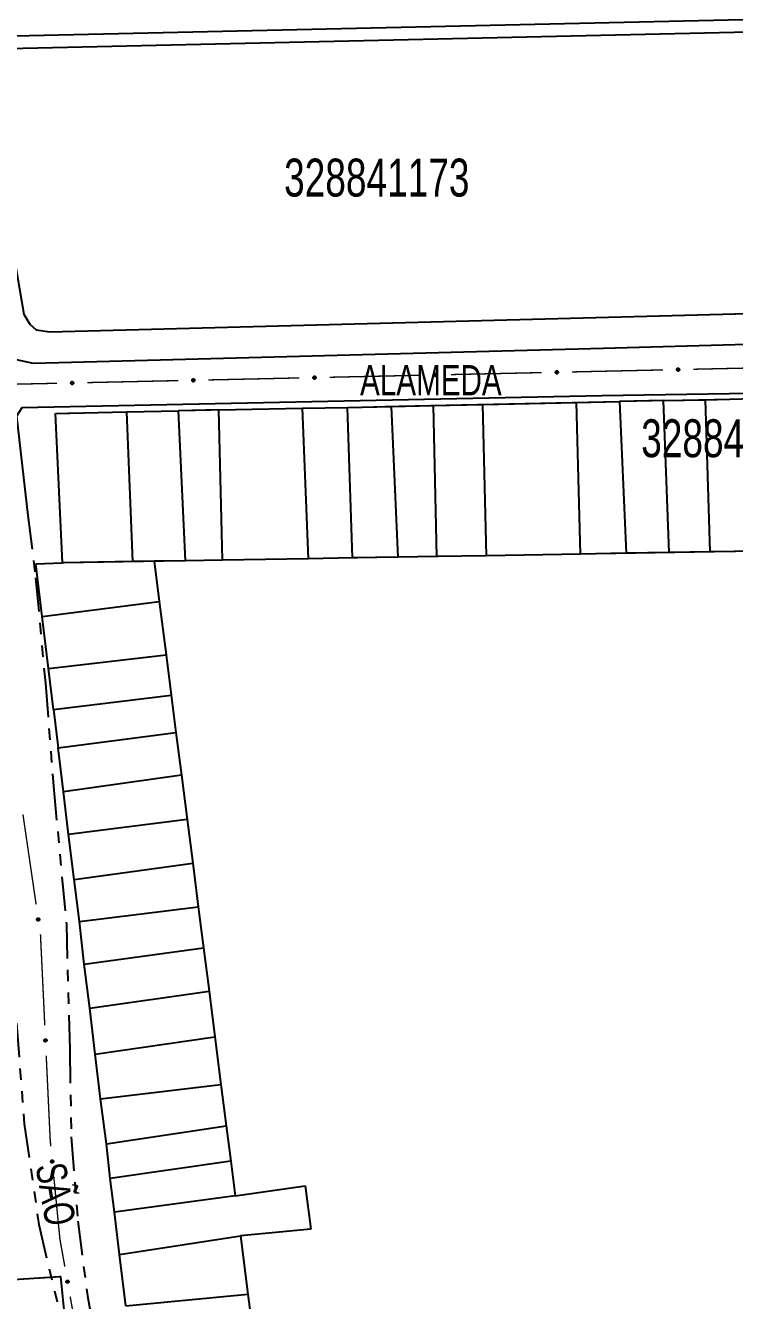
# Model space of a CAD drawing. Extents: x 203604 to 204690, y 4848469 to 4850418.
# Drawn here: x 203882 to 203975.6, y 4849737 to 4849905.2 of the extents above; entities that cross this region are included whole.
import ezdxf

# ---------------------------------------------------------------- set-up
doc = ezdxf.new("R2010")
doc.units = 0
doc.header["$LTSCALE"] = 1.5
doc.header["$MEASUREMENT"] = 0
doc.linetypes.add('TRACO_25', pattern=[8, 3, -1, 1, -1, 1, -1])
for name, color, linetype in [('CD_MALHA_LOTES', 7, 'CONTINUOUS'), ('CD_TXT_QUADRA', 2, 'CONTINUOUS'), ('RU-QUADRA', 210, 'CONTINUOUS'), ('SV-EIXO-RUA-N-PAV', 6, 'CONTINUOUS'), ('SV-EIXO-RUA-PAV', 20, 'CONTINUOUS'), ('SV-RUA-NAO-PAV', 7, 'CONTINUOUS'), ('SV-RUA-PAVIM', 7, 'CONTINUOUS'), ('SV-TXT-RUA-PAV', 7, 'CONTINUOUS'), ('SV-TXT-VIA-ATUAL', 250, 'CONTINUOUS')]:
    doc.layers.add(name, color=color, linetype=linetype)
doc.styles.add('ARIAL', font='ARIAL.SHX')

msp = doc.modelspace()

# ---------------------------------------------------------------- linework, layer by layer
at = {"layer": 'CD_MALHA_LOTES', "linetype": 'Continuous', "flags": 128}
msp.add_lwpolyline([(203993.18913, 4849904.70186), (203875.796044, 4849902.053513), (203881.500177, 4849868.949172), (203881.805755, 4849867.115701), (203882.620631, 4849865.791527), (203883.435507, 4849865.07851), (203885.268979, 4849864.772932), (203989.165679, 4849867.523139), (203992.323324, 4849867.624998), (203994.054936, 4849867.828717), (203994.767952, 4849868.643593), (203994.971671, 4849869.865907), (203994.971671, 4849873.227271), (203993.1382, 4849903.785124)], close=True, dxfattribs=at)
for points in [[(203966.245046, 4849855.720662), (203960.44357, 4849855.598009)], [(203966.245046, 4849855.720662), (203971.786198, 4849855.837811)], [(203967.009893, 4849835.66384), (203966.245046, 4849855.720662)], [(203971.786198, 4849855.837811), (203978.226231, 4849855.973964)], [(203972.424749, 4849835.755423), (203971.786198, 4849855.837811)], [(203886.025789, 4849854.024695), (203895.433683, 4849854.223593)], [(203895.433683, 4849854.223593), (203902.262842, 4849854.367973)], [(203896.202936, 4849834.466259), (203895.433683, 4849854.223593)], [(203907.546392, 4849854.479676), (203902.262842, 4849854.367973)], [(203903.161469, 4849834.583951), (203902.262842, 4849854.367973)], [(203907.546392, 4849854.479676), (203918.625972, 4849854.713916)], [(203908.061039, 4849834.666819), (203907.546392, 4849854.479676)], [(203918.625972, 4849854.713916), (203924.5544, 4849854.797844)], [(203919.3995, 4849834.85859), (203918.625972, 4849854.713916)], [(203924.5544, 4849854.797844), (203930.357724, 4849854.961945)], [(203925.200819, 4849834.956709), (203924.5544, 4849854.797844)], [(203930.357724, 4849854.961945), (203935.901598, 4849855.079152)], [(203931.255325, 4849835.064968), (203930.357724, 4849854.961945)], [(203935.901598, 4849855.079152), (203942.408755, 4849855.216724)], [(203936.348226, 4849835.145249), (203935.901598, 4849855.079152)], [(203942.408755, 4849855.216724), (203954.776341, 4849855.478195)], [(203942.918117, 4849835.256368), (203942.408755, 4849855.216724)], [(203954.776341, 4849855.478195), (203960.44357, 4849855.598009)], [(203955.284969, 4849835.465532), (203954.776341, 4849855.478195)], [(203960.44357, 4849855.598009), (203961.341753, 4849835.567973)], [(203886.927797, 4849834.309386), (203886.025789, 4849854.024695)], [(203961.341753, 4849835.567973), (203955.284969, 4849835.465532)], [(203967.009893, 4849835.66384), (203961.341753, 4849835.567973)], [(203972.424749, 4849835.755423), (203967.009893, 4849835.66384)], [(203978.739286, 4849835.855684), (203972.424749, 4849835.755423)], [(203883.408403, 4849834.177261), (203886.927797, 4849834.309386)], [(203884.250925, 4849827.22744), (203883.408403, 4849834.177261)], [(203896.202936, 4849834.466259), (203886.927797, 4849834.309386)], [(203899.018489, 4849834.510693), (203896.202936, 4849834.466259)], [(203903.161469, 4849834.583951), (203899.018489, 4849834.510693)], [(203899.018489, 4849834.510693), (203899.697444, 4849829.203787)], [(203908.061039, 4849834.666819), (203903.161469, 4849834.583951)], [(203919.3995, 4849834.85859), (203908.061039, 4849834.666819)], [(203925.200819, 4849834.956709), (203919.3995, 4849834.85859)], [(203931.255325, 4849835.064968), (203925.200819, 4849834.956709)], [(203936.348226, 4849835.145249), (203931.255325, 4849835.064968)], [(203942.918117, 4849835.256368), (203936.348226, 4849835.145249)], [(203955.284969, 4849835.465532), (203942.918117, 4849835.256368)], [(203884.250925, 4849827.22744), (203899.697444, 4849829.203787)], [(203899.697444, 4849829.203787), (203900.598464, 4849822.161161)], [(203885.081596, 4849820.375375), (203884.250925, 4849827.22744)], [(203885.081596, 4849820.375375), (203900.598464, 4849822.161161)], [(203900.598464, 4849822.161161), (203901.276615, 4849816.860535)], [(203885.737577, 4849814.964298), (203885.081596, 4849820.375375)], [(203885.737577, 4849814.964298), (203901.276615, 4849816.860535)], [(203901.276615, 4849816.860535), (203901.906301, 4849811.938728)], [(203885.737577, 4849814.964298), (203886.351222, 4849809.902438)], [(203886.351222, 4849809.902438), (203901.906301, 4849811.938728)], [(203901.906301, 4849811.938728), (203902.630936, 4849806.274777)], [(203887.078749, 4849804.101361), (203886.351222, 4849809.902438)], [(203902.630936, 4849806.274777), (203903.37503, 4849800.458729)], [(203887.74028, 4849798.444333), (203887.078749, 4849804.101361)], [(203903.37503, 4849800.458729), (203887.74028, 4849798.444333)], [(203903.37503, 4849800.458729), (203904.113177, 4849794.689164)], [(203888.458651, 4849792.518612), (203887.74028, 4849798.444333)], [(203888.458651, 4849792.518612), (203904.113177, 4849794.689164)], [(203904.113177, 4849794.689164), (203904.851324, 4849788.919599)], [(203889.171342, 4849786.991319), (203888.458651, 4849792.518612)], [(203889.171342, 4849786.991319), (203904.851324, 4849788.919599)], [(203904.851324, 4849788.919599), (203905.541005, 4849783.528853)], [(203889.811165, 4849781.361947), (203889.171342, 4849786.991319)], [(203889.811165, 4849781.361947), (203905.541005, 4849783.528853)], [(203905.541005, 4849783.528853), (203906.275369, 4849777.788854)], [(203890.518618, 4849775.526292), (203889.811165, 4849781.361947)], [(203890.518618, 4849775.526292), (203906.275369, 4849777.788854)], [(203906.275369, 4849777.788854), (203907.048469, 4849771.746083)], [(203891.251694, 4849769.479263), (203890.518618, 4849775.526292)], [(203891.251694, 4849769.479263), (203907.048469, 4849771.746083)], [(203907.048469, 4849771.746083), (203907.850576, 4849765.47659)], [(203891.9665, 4849763.582955), (203891.251694, 4849769.479263)], [(203891.9665, 4849763.582955), (203907.850576, 4849765.47659)], [(203907.850576, 4849765.47659), (203908.546204, 4849760.039362)], [(203892.740971, 4849757.634191), (203891.9665, 4849763.582955)], [(203892.740971, 4849757.634191), (203908.546204, 4849760.039362)], [(203908.546204, 4849760.039362), (203909.144902, 4849755.359772)], [(203893.233334, 4849753.079836), (203892.740971, 4849757.634191)], [(203909.144902, 4849755.359772), (203893.233334, 4849753.079836)], [(203909.144902, 4849755.359772), (203909.73207, 4849750.770302)], [(203893.778024, 4849748.639992), (203893.233334, 4849753.079836)], [(203909.73207, 4849750.770302), (203918.959287, 4849752.09511)], [(203918.959287, 4849752.09511), (203919.697831, 4849746.371393)], [(203909.73207, 4849750.770302), (203893.778024, 4849748.639992)], [(203894.454281, 4849743.06166), (203893.778024, 4849748.639992)], [(203919.697831, 4849746.371393), (203910.408057, 4849745.486593)], [(203894.454281, 4849743.06166), (203910.408057, 4849745.486593)], [(203910.408057, 4849745.486593), (203911.388531, 4849737.822931)], [(203895.275595, 4849736.286784), (203894.454281, 4849743.06166)], [(203866.540371, 4849738.844162), (203886.657665, 4849740.145281)], [(203886.657665, 4849740.145281), (203887.258181, 4849734.440377)], [(203895.275595, 4849736.286784), (203911.388531, 4849737.822931)], [(203911.388531, 4849737.822931), (203912.124695, 4849732.06886)]]:
    msp.add_lwpolyline(points, dxfattribs=at)
at = {"layer": 'CD_MALHA_LOTES', "linetype": 'Continuous'}
msp.add_lwpolyline([(203902.630936, 4849806.274777), (203887.078749, 4849804.101361)], dxfattribs=at)
at = {"layer": 'RU-QUADRA', "linetype": 'Continuous', "const_width": 0.18, "flags": 128}
msp.add_lwpolyline([(203875.796044, 4849902.053513), (203881.500177, 4849868.949172), (203881.805755, 4849867.115701), (203882.620631, 4849865.791527), (203883.435507, 4849865.07851), (203885.268979, 4849864.772932), (203989.165679, 4849867.523139), (203992.323324, 4849867.624998), (203994.054936, 4849867.828717), (203994.767952, 4849868.643593), (203994.971671, 4849869.865907), (203994.971671, 4849873.227271), (203993.1382, 4849903.785124), (203993.18913, 4849904.70186)], close=True, dxfattribs=at)
at = {"layer": 'RU-QUADRA', "linetype": 'Continuous'}
for points in [[(203886.025789, 4849854.024695, 0.18, 0.18, 0), (203895.433683, 4849854.223593, 0.18, 0.18, 0), (203902.262842, 4849854.367973, 0.18, 0.18, 0), (203907.546392, 4849854.479676, 0.18, 0.18, 0), (203918.625972, 4849854.713916, 0.18, 0.18, 0), (203924.5544, 4849854.797844, 0.18, 0.18, 0), (203930.357724, 4849854.961945, 0.18, 0.18, 0), (203935.901598, 4849855.079152, 0.18, 0.18, 0), (203942.408755, 4849855.216724, 0.18, 0.18, 0), (203954.776341, 4849855.478195, 0.18, 0.18, 0), (203960.44357, 4849855.598009, 0.18, 0.18, 0), (203966.245046, 4849855.720662, 0.18, 0.18, 0), (203971.786198, 4849855.837811, 0.18, 0.18, 0), (203978.226231, 4849855.973964, 0.18, 0.18, 0)], [(203955.284969, 4849835.465532, 0.18, 0.18, 0), (203942.918117, 4849835.256368, 0.18, 0.18, 0)], [(203961.341753, 4849835.567973, 0.18, 0.18, 0), (203955.284969, 4849835.465532, 0.18, 0.18, 0)], [(203967.009893, 4849835.66384, 0.18, 0.18, 0), (203961.341753, 4849835.567973, 0.18, 0.18, 0)], [(203972.424749, 4849835.755423, 0.18, 0.18, 0), (203967.009893, 4849835.66384, 0.18, 0.18, 0)], [(203978.739286, 4849835.855684, 0.18, 0.18, 0), (203972.424749, 4849835.755423, 0.18, 0.18, 0)], [(203883.408403, 4849834.177261, 0.18, 0.18, 0), (203884.250925, 4849827.22744, 0.18, 0.18, 0), (203885.081596, 4849820.375375, 0.18, 0.18, 0), (203885.737577, 4849814.964298, 0.18, 0.18, 0), (203886.351222, 4849809.902438, 0.18, 0.18, 0), (203887.0788, 4849804.100924, 0.18, 0.18, 0), (203887.74028, 4849798.444333, 0.18, 0.18, 0), (203888.458651, 4849792.518612, 0.18, 0.18, 0), (203889.171342, 4849786.991319, 0.18, 0.18, 0), (203889.811165, 4849781.361947, 0.18, 0.18, 0), (203890.518618, 4849775.526292, 0.18, 0.18, 0), (203891.251694, 4849769.479263, 0.18, 0.18, 0), (203891.9665, 4849763.582955, 0.18, 0.18, 0), (203892.740971, 4849757.634191, 0.18, 0.18, 0), (203893.239692, 4849753.080606, 0.18, 0.18, 0), (203893.778024, 4849748.639992, 0.18, 0.18, 0), (203894.454281, 4849743.06166, 0.18, 0.18, 0), (203895.275595, 4849736.286784, 0.18, 0.18, 0)], [(203896.202936, 4849834.466259, 0.18, 0.18, 0), (203886.927797, 4849834.309386, 0.18, 0.18, 0)], [(203903.161469, 4849834.583951, 0.18, 0.18, 0), (203899.018489, 4849834.510693, 0.18, 0.18, 0), (203896.202936, 4849834.466259, 0.18, 0.18, 0)], [(203908.061039, 4849834.666819, 0.18, 0.18, 0), (203903.161469, 4849834.583951, 0.18, 0.18, 0)], [(203931.255325, 4849835.064968, 0.18, 0.18, 0), (203908.061039, 4849834.666819, 0.18, 0.18, 0)], [(203936.348226, 4849835.145249, 0.18, 0.18, 0), (203931.255325, 4849835.064968, 0.18, 0.18, 0)], [(203942.918117, 4849835.256368, 0.18, 0.18, 0), (203936.348226, 4849835.145249, 0.18, 0.18, 0)]]:
    msp.add_lwpolyline(points, format="xyseb", dxfattribs=at)
at = {"layer": 'RU-QUADRA', "linetype": 'Continuous', "const_width": 0.18, "flags": 128}
for points in [[(203886.927797, 4849834.309386), (203886.025789, 4849854.024695)], [(203886.927797, 4849834.309386), (203883.408403, 4849834.177261)], [(203849.926089, 4849728.835559), (203848.725056, 4849737.64313), (203866.540371, 4849738.844162), (203886.657665, 4849740.145281), (203887.258181, 4849734.440377)]]:
    msp.add_lwpolyline(points, dxfattribs=at)
at = {"layer": 'SV-EIXO-RUA-N-PAV', "const_width": 0.18}
for points in [[(203883.449319, 4849789.236349), (203881.710285, 4849801.109671)], [(203884.59142, 4849773.291463), (203884.022941, 4849785.27799)], [(203885.31, 4849758.14), (203884.780912, 4849769.295954)], [(203885.391045, 4849757.312452), (203885.31, 4849758.14)], [(203886.59, 4849745.07), (203885.780917, 4849753.331497)], [(203886.712961, 4849744.381922), (203886.59, 4849745.07)], [(203887.240709, 4849741.428706), (203886.712961, 4849744.381922)], [(203889.51, 4849728.73), (203887.944372, 4849737.491085)]]:
    msp.add_lwpolyline(points, dxfattribs=at)
at = {"layer": 'SV-EIXO-RUA-N-PAV'}
for points in [[(203883.651061, 4849787.099346), (203883.611421, 4849787.127994), (203883.583211, 4849787.160721), (203883.567538, 4849787.194789), (203883.561538, 4849787.228506), (203883.559286, 4849787.263691), (203883.564841, 4849787.299665), (203883.579851, 4849787.338228), (203883.608309, 4849787.378194), (203883.643735, 4849787.404889), (203883.676313, 4849787.422042), (203883.71111, 4849787.430322), (203883.745327, 4849787.431938), (203883.782505, 4849787.424932), (203883.821436, 4849787.409339), (203883.860931, 4849787.37975), (203883.888368, 4849787.347475), (203883.902662, 4849787.314125), (203883.910764, 4849787.279089), (203883.912634, 4849787.243141), (203883.906977, 4849787.207858), (203883.891207, 4849787.16869), (203883.861486, 4849787.130095), (203883.829609, 4849787.102363), (203883.796468, 4849787.087604), (203883.761795, 4849787.080403), (203883.726533, 4849787.077715), (203883.690137, 4849787.081793), (203883.651061, 4849787.099346)], [(203884.583016, 4849771.144974), (203884.54637, 4849771.177364), (203884.521498, 4849771.212696), (203884.509236, 4849771.248135), (203884.506565, 4849771.282277), (203884.507768, 4849771.317513), (203884.516817, 4849771.352771), (203884.53553, 4849771.389679), (203884.567764, 4849771.426668), (203884.605632, 4849771.449768), (203884.639733, 4849771.463649), (203884.675174, 4849771.468483), (203884.709384, 4849771.466742), (203884.745698, 4849771.45613), (203884.782915, 4849771.436802), (203884.819324, 4849771.403489), (203884.84347, 4849771.368684), (203884.854431, 4849771.334094), (203884.859066, 4849771.298434), (203884.857407, 4849771.262475), (203884.848324, 4849771.227916), (203884.828796, 4849771.190479), (203884.79544, 4849771.154979), (203884.761001, 4849771.1305), (203884.726575, 4849771.119056), (203884.691364, 4849771.115284), (203884.656007, 4849771.116059), (203884.620186, 4849771.123681), (203884.583016, 4849771.144974)], [(203885.490429, 4849755.168249), (203885.452203, 4849755.198758), (203885.425589, 4849755.232796), (203885.411562, 4849755.267575), (203885.407181, 4849755.30154), (203885.406612, 4849755.336792), (203885.41388, 4849755.37246), (203885.430716, 4849755.410261), (203885.461052, 4849755.448822), (203885.497713, 4849755.473794), (203885.531073, 4849755.489369), (203885.566227, 4849755.495977), (203885.600482, 4849755.495956), (203885.637282, 4849755.487181), (203885.675423, 4849755.469746), (203885.713459, 4849755.438303), (203885.739322, 4849755.404754), (203885.752006, 4849755.370759), (203885.758425, 4849755.335376), (203885.758575, 4849755.299379), (203885.751238, 4849755.264407), (203885.733614, 4849755.226037), (203885.702083, 4849755.188907), (203885.668917, 4849755.16273), (203885.635108, 4849755.149572), (203885.600131, 4849755.144036), (203885.56478, 4849755.143036), (203885.528622, 4849755.148849), (203885.490429, 4849755.168249)], [(203887.509452, 4849739.299091), (203887.468932, 4849739.32648), (203887.439708, 4849739.358305), (203887.422973, 4849739.391865), (203887.415918, 4849739.425376), (203887.412561, 4849739.460473), (203887.416984, 4849739.496604), (203887.430776, 4849739.535619), (203887.457966, 4849739.576459), (203887.492535, 4849739.604254), (203887.524559, 4849739.622421), (203887.559079, 4849739.631789), (203887.593228, 4849739.634479), (203887.630608, 4849739.628643), (203887.670009, 4849739.614281), (203887.710413, 4849739.585947), (203887.73885, 4849739.554549), (203887.754184, 4849739.521664), (203887.763383, 4849739.4869), (203887.766381, 4849739.451028), (203887.761834, 4849739.415586), (203887.747302, 4849739.375941), (203887.718808, 4849739.336432), (203887.687817, 4849739.307712), (203887.655155, 4849739.291921), (203887.620726, 4849739.283635), (203887.585565, 4849739.27984), (203887.54906, 4849739.282774), (203887.509452, 4849739.299091)]]:
    msp.add_lwpolyline(points, close=True, dxfattribs=at)
for points in [[(203883.583211, 4849787.160721), (203883.559286, 4849787.263691)], [(203883.595259, 4849787.14658), (203883.564322, 4849787.273062)], [(203883.611421, 4849787.127994), (203883.564841, 4849787.299665)], [(203883.630103, 4849787.115828), (203883.573834, 4849787.31169)], [(203883.651061, 4849787.099346), (203883.579851, 4849787.338228)], [(203883.672257, 4849787.091662), (203883.596452, 4849787.354996)], [(203883.690137, 4849787.081793), (203883.608309, 4849787.378194)], [(203883.707789, 4849787.084455), (203883.62625, 4849787.386942)], [(203883.726533, 4849787.077715), (203883.643735, 4849787.404889)], [(203883.742531, 4849787.082648), (203883.65898, 4849787.408285)], [(203883.761795, 4849787.080403), (203883.676313, 4849787.422042)], [(203883.779182, 4849787.086637), (203883.696552, 4849787.424821)], [(203883.796468, 4849787.087604), (203883.71111, 4849787.430322)], [(203883.813296, 4849787.098529), (203883.729152, 4849787.428217)], [(203883.829609, 4849787.102363), (203883.745327, 4849787.431938)], [(203883.846224, 4849787.118521), (203883.76564, 4849787.423907)], [(203883.861486, 4849787.130095), (203883.782505, 4849787.424932)], [(203883.874277, 4849787.15297), (203883.802918, 4849787.414197)], [(203883.891207, 4849787.16869), (203883.821436, 4849787.409339)], [(203883.89594, 4849787.193378), (203883.842767, 4849787.386936)], [(203883.906977, 4849787.207858), (203883.860931, 4849787.37975)], [(203883.908548, 4849787.229702), (203883.876063, 4849787.357335)], [(203883.912634, 4849787.243141), (203883.888368, 4849787.347475)], [(203884.521498, 4849771.212696), (203884.507768, 4849771.317513)], [(203884.532105, 4849771.197444), (203884.513697, 4849771.326346)], [(203884.54637, 4849771.177364), (203884.516817, 4849771.352771)], [(203884.563772, 4849771.163428), (203884.526945, 4849771.363858)], [(203884.583016, 4849771.144974), (203884.53553, 4849771.389679)], [(203884.603357, 4849771.135253), (203884.553693, 4849771.404742)], [(203884.620186, 4849771.123681), (203884.567764, 4849771.426668)], [(203884.638014, 4849771.124602), (203884.586475, 4849771.433618)], [(203884.656007, 4849771.116059), (203884.605632, 4849771.449768)], [(203884.672412, 4849771.119403), (203884.621137, 4849771.451655)], [(203884.691364, 4849771.115284), (203884.639733, 4849771.463649)], [(203884.709277, 4849771.119785), (203884.660147, 4849771.464433)], [(203884.726575, 4849771.119056), (203884.675174, 4849771.468483)], [(203884.744392, 4849771.128281), (203884.692923, 4849771.464622)], [(203884.761001, 4849771.1305), (203884.709384, 4849771.466742)], [(203884.779119, 4849771.144954), (203884.728813, 4849771.456761)], [(203884.79544, 4849771.154979), (203884.745698, 4849771.45613)], [(203884.810408, 4849771.176492), (203884.764962, 4849771.443449)], [(203884.828796, 4849771.190479), (203884.782915, 4849771.436802)], [(203884.835923, 4849771.214585), (203884.801951, 4849771.412418)], [(203884.848324, 4849771.227916), (203884.819324, 4849771.403489)], [(203884.852025, 4849771.2495), (203884.83219, 4849771.379701)], [(203884.857407, 4849771.262475), (203884.84347, 4849771.368684)], [(203885.425589, 4849755.232796), (203885.406612, 4849755.336792)], [(203885.436948, 4849755.218096), (203885.412091, 4849755.345912)], [(203885.452203, 4849755.198758), (203885.41388, 4849755.37246)], [(203885.470282, 4849755.185714), (203885.423438, 4849755.384042)], [(203885.490429, 4849755.168249), (203885.430716, 4849755.410261)], [(203885.511233, 4849755.159561), (203885.4481, 4849755.426217)], [(203885.528622, 4849755.148849), (203885.461052, 4849755.448822)], [(203885.546381, 4849755.150664), (203885.479391, 4849755.456703)], [(203885.56478, 4849755.143036), (203885.497713, 4849755.473794)], [(203885.580996, 4849755.147199), (203885.513103, 4849755.476457)], [(203885.600131, 4849755.144036), (203885.531073, 4849755.489369)], [(203885.617796, 4849755.149431), (203885.551422, 4849755.491178)], [(203885.635108, 4849755.149572), (203885.566227, 4849755.495977)], [(203885.65244, 4849755.15968), (203885.584148, 4849755.493012)], [(203885.668917, 4849755.16273), (203885.600482, 4849755.495956)], [(203885.686285, 4849755.178076), (203885.620387, 4849755.486964)], [(203885.702083, 4849755.188907), (203885.637282, 4849755.487181)], [(203885.715952, 4849755.211144), (203885.657159, 4849755.475483)], [(203885.733614, 4849755.226037), (203885.675423, 4849755.469746)], [(203885.739522, 4849755.250471), (203885.69566, 4849755.446349)], [(203885.751238, 4849755.264407), (203885.713459, 4849755.438303)], [(203885.753851, 4849755.28615), (203885.727503, 4849755.415191)], [(203885.758575, 4849755.299379), (203885.739322, 4849755.404754)], [(203887.620726, 4849739.283635), (203887.524559, 4849739.622421)], [(203887.637909, 4849739.290411), (203887.5447, 4849739.625834)], [(203887.655155, 4849739.291921), (203887.559079, 4849739.631789)], [(203887.671633, 4849739.303368), (203887.577178, 4849739.630251)], [(203887.687817, 4849739.307712), (203887.593228, 4849739.634479)], [(203887.703917, 4849739.324385), (203887.613783, 4849739.62709)], [(203887.718808, 4849739.336432), (203887.630608, 4849739.628643)], [(203887.439708, 4849739.358305), (203887.412561, 4849739.460473)], [(203887.468932, 4849739.32648), (203887.416984, 4849739.496604)], [(203887.452194, 4849739.34455), (203887.417301, 4849739.469998)], [(203887.487987, 4849739.314907), (203887.425596, 4849739.508906)], [(203887.509452, 4849739.299091), (203887.430776, 4849739.535619)], [(203887.530878, 4849739.292076), (203887.446843, 4849739.552901)], [(203887.54906, 4849739.282774), (203887.457966, 4849739.576459)], [(203887.56662, 4849739.285988), (203887.475623, 4849739.585767)], [(203887.585565, 4849739.27984), (203887.492535, 4849739.604254)], [(203887.601401, 4849739.285273), (203887.507667, 4849739.608127)], [(203887.730874, 4849739.359697), (203887.651348, 4849739.618555)], [(203887.747302, 4849739.375941), (203887.670009, 4849739.614281)], [(203887.751257, 4849739.400766), (203887.692033, 4849739.592558)], [(203887.761834, 4849739.415586), (203887.710413, 4849739.585947)], [(203887.762718, 4849739.437467), (203887.726242, 4849739.564018)], [(203887.766381, 4849739.451028), (203887.73885, 4849739.554549)]]:
    msp.add_lwpolyline(points, dxfattribs=at)
at = {"layer": 'SV-EIXO-RUA-PAV', "const_width": 0.18}
for points in [[(203922.19834, 4849858.797943), (203934.19543, 4849859.062205)], [(203938.19446, 4849859.150292), (203950.19155, 4849859.414555)], [(203954.190579, 4849859.502642), (203966.187669, 4849859.766904)], [(203970.186699, 4849859.854991), (203978.184759, 4849860.031166)], [(203874.21, 4849857.74), (203886.207084, 4849858.004532)], [(203890.206112, 4849858.09271), (203902.203196, 4849858.357242)], [(203906.202224, 4849858.44542), (203913.200523, 4849858.59973)], [(203913.200523, 4849858.59973), (203914.12, 4849858.62)], [(203914.12, 4849858.62), (203918.19931, 4849858.709856)]]:
    msp.add_lwpolyline(points, dxfattribs=at)
at = {"layer": 'SV-EIXO-RUA-PAV'}
for points in [[(203936.048875, 4849859.213139), (203936.082184, 4849859.248951), (203936.118135, 4849859.272918), (203936.153874, 4849859.284278), (203936.188072, 4849859.286082), (203936.223267, 4849859.283986), (203936.258284, 4849859.274045), (203936.294706, 4849859.254402), (203936.330865, 4849859.22124), (203936.352997, 4849859.182798), (203936.366008, 4849859.148357), (203936.369942, 4849859.112805), (203936.367334, 4849859.078649), (203936.355804, 4849859.042616), (203936.335538, 4849859.005901), (203936.301313, 4849858.970349), (203936.265906, 4849858.947093), (203936.23105, 4849858.937013), (203936.195283, 4849858.933285), (203936.159378, 4849858.935855), (203936.12506, 4849858.945811), (203936.088131, 4849858.966283), (203936.053488, 4849859.000529), (203936.02989, 4849859.035577), (203936.019324, 4849859.070283), (203936.016446, 4849859.105578), (203936.018118, 4849859.140904), (203936.026646, 4849859.17652), (203936.048875, 4849859.213139)], [(203952.044995, 4849859.565488), (203952.078304, 4849859.6013), (203952.114255, 4849859.625268), (203952.149993, 4849859.636627), (203952.184192, 4849859.638431), (203952.219387, 4849859.636336), (203952.254404, 4849859.626394), (203952.290826, 4849859.606752), (203952.326985, 4849859.57359), (203952.349117, 4849859.535148), (203952.362128, 4849859.500706), (203952.366062, 4849859.465154), (203952.363454, 4849859.430998), (203952.351924, 4849859.394966), (203952.331658, 4849859.358251), (203952.297433, 4849859.322698), (203952.262026, 4849859.299443), (203952.22717, 4849859.289363), (203952.191403, 4849859.285634), (203952.155498, 4849859.288204), (203952.12118, 4849859.298161), (203952.08425, 4849859.318633), (203952.049608, 4849859.352878), (203952.02601, 4849859.387927), (203952.015443, 4849859.422633), (203952.012565, 4849859.457928), (203952.014238, 4849859.493253), (203952.022766, 4849859.52887), (203952.044995, 4849859.565488)], [(203968.041114, 4849859.917837), (203968.074424, 4849859.95365), (203968.110375, 4849859.977617), (203968.146113, 4849859.988977), (203968.180312, 4849859.99078), (203968.215507, 4849859.988685), (203968.250524, 4849859.978744), (203968.286945, 4849859.959101), (203968.323104, 4849859.925939), (203968.345236, 4849859.887497), (203968.358248, 4849859.853055), (203968.362182, 4849859.817504), (203968.359573, 4849859.783348), (203968.348044, 4849859.747315), (203968.327778, 4849859.7106), (203968.293552, 4849859.675048), (203968.258146, 4849859.651792), (203968.223289, 4849859.641712), (203968.187523, 4849859.637984), (203968.151618, 4849859.640554), (203968.1173, 4849859.65051), (203968.08037, 4849859.670982), (203968.045728, 4849859.705227), (203968.02213, 4849859.740276), (203968.011563, 4849859.774982), (203968.008685, 4849859.810277), (203968.010358, 4849859.845603), (203968.018885, 4849859.881219), (203968.041114, 4849859.917837)], [(203888.060526, 4849858.155508), (203888.093834, 4849858.191321), (203888.129785, 4849858.215289), (203888.165523, 4849858.226649), (203888.199721, 4849858.228454), (203888.234916, 4849858.226359), (203888.269934, 4849858.216419), (203888.306356, 4849858.196777), (203888.342515, 4849858.163616), (203888.364648, 4849858.125174), (203888.377661, 4849858.090733), (203888.381595, 4849858.055181), (203888.378988, 4849858.021025), (203888.367459, 4849857.984992), (203888.347194, 4849857.948277), (203888.312969, 4849857.912724), (203888.277563, 4849857.889467), (203888.242707, 4849857.879387), (203888.20694, 4849857.875657), (203888.171035, 4849857.878226), (203888.136717, 4849857.888182), (203888.099787, 4849857.908653), (203888.065144, 4849857.942898), (203888.041545, 4849857.977946), (203888.030978, 4849858.012651), (203888.028099, 4849858.047947), (203888.029771, 4849858.083272), (203888.038297, 4849858.118889), (203888.060526, 4849858.155508)], [(203904.056638, 4849858.508217), (203904.089946, 4849858.54403), (203904.125897, 4849858.567999), (203904.161635, 4849858.579359), (203904.195833, 4849858.581164), (203904.231028, 4849858.579069), (203904.266046, 4849858.569129), (203904.302468, 4849858.549487), (203904.338627, 4849858.516326), (203904.36076, 4849858.477884), (203904.373773, 4849858.443443), (203904.377707, 4849858.407891), (203904.3751, 4849858.373735), (203904.363571, 4849858.337702), (203904.343305, 4849858.300987), (203904.309081, 4849858.265433), (203904.273675, 4849858.242177), (203904.238819, 4849858.232096), (203904.203052, 4849858.228367), (203904.167147, 4849858.230936), (203904.132829, 4849858.240892), (203904.095899, 4849858.261363), (203904.061256, 4849858.295608), (203904.037657, 4849858.330656), (203904.02709, 4849858.365361), (203904.024211, 4849858.400656), (203904.025882, 4849858.435982), (203904.034409, 4849858.471599), (203904.056638, 4849858.508217)], [(203920.052755, 4849858.860789), (203920.086064, 4849858.896601), (203920.122015, 4849858.920569), (203920.157754, 4849858.931929), (203920.191952, 4849858.933732), (203920.227147, 4849858.931637), (203920.262164, 4849858.921695), (203920.298586, 4849858.902053), (203920.334745, 4849858.868891), (203920.356877, 4849858.830449), (203920.369888, 4849858.796007), (203920.373822, 4849858.760455), (203920.371214, 4849858.7263), (203920.359685, 4849858.690267), (203920.339418, 4849858.653552), (203920.305193, 4849858.617999), (203920.269786, 4849858.594744), (203920.23493, 4849858.584664), (203920.199163, 4849858.580935), (203920.163258, 4849858.583505), (203920.12894, 4849858.593462), (203920.092011, 4849858.613934), (203920.057368, 4849858.648179), (203920.033771, 4849858.683228), (203920.023204, 4849858.717934), (203920.020326, 4849858.753229), (203920.021998, 4849858.788554), (203920.030526, 4849858.824171), (203920.052755, 4849858.860789)]]:
    msp.add_lwpolyline(points, close=True, dxfattribs=at)
for points in [[(203936.016446, 4849859.105578), (203936.366008, 4849859.148357)], [(203936.018118, 4849859.140904), (203936.352997, 4849859.182798)], [(203936.019324, 4849859.070283), (203936.369942, 4849859.112805)], [(203936.020491, 4849859.087556), (203936.366275, 4849859.12793)], [(203936.021044, 4849859.12442), (203936.35449, 4849859.167251)], [(203936.026646, 4849859.17652), (203936.330865, 4849859.22124)], [(203936.027114, 4849859.158675), (203936.337338, 4849859.202359)], [(203936.028094, 4849859.052238), (203936.365632, 4849859.095159)], [(203936.02989, 4849859.035577), (203936.367334, 4849859.078649)], [(203936.03864, 4849859.19305), (203936.309303, 4849859.235863)], [(203936.048875, 4849859.213139), (203936.294706, 4849859.254402)], [(203936.067811, 4849859.231908), (203936.269111, 4849859.26364)], [(203936.082184, 4849859.248951), (203936.258284, 4849859.274045)], [(203936.102619, 4849859.262702), (203936.231947, 4849859.277834)], [(203936.118135, 4849859.272918), (203936.223267, 4849859.283986)], [(203952.012565, 4849859.457928), (203952.362128, 4849859.500706)], [(203952.014238, 4849859.493253), (203952.349117, 4849859.535148)], [(203952.015443, 4849859.422633), (203952.366062, 4849859.465154)], [(203952.016611, 4849859.439906), (203952.362395, 4849859.480279)], [(203952.017164, 4849859.476769), (203952.35061, 4849859.5196)], [(203952.022766, 4849859.52887), (203952.326985, 4849859.57359)], [(203952.023234, 4849859.511024), (203952.333458, 4849859.554709)], [(203952.024213, 4849859.404587), (203952.361752, 4849859.447508)], [(203952.02601, 4849859.387927), (203952.363454, 4849859.430998)], [(203952.03476, 4849859.545399), (203952.305423, 4849859.588212)], [(203952.040001, 4849859.369449), (203952.352984, 4849859.411829)], [(203952.044995, 4849859.565488), (203952.290826, 4849859.606752)], [(203952.049608, 4849859.352878), (203952.351924, 4849859.394966)], [(203952.063931, 4849859.584258), (203952.26523, 4849859.615989)], [(203952.070734, 4849859.337369), (203952.338759, 4849859.37603)], [(203952.078304, 4849859.6013), (203952.254404, 4849859.626394)], [(203952.08425, 4849859.318633), (203952.331658, 4849859.358251)], [(203952.098739, 4849859.615051), (203952.228067, 4849859.630184)], [(203952.108168, 4849859.310897), (203952.306799, 4849859.339839)], [(203952.114255, 4849859.625268), (203952.219387, 4849859.636336)], [(203952.12118, 4849859.298161), (203952.297433, 4849859.322698)], [(203952.142664, 4849859.293913), (203952.273326, 4849859.31044)], [(203952.155498, 4849859.288204), (203952.262026, 4849859.299443)], [(203968.008685, 4849859.810277), (203968.358248, 4849859.853055)], [(203968.010358, 4849859.845603), (203968.345236, 4849859.887497)], [(203968.011563, 4849859.774982), (203968.362182, 4849859.817504)], [(203968.012731, 4849859.792255), (203968.358515, 4849859.832628)], [(203968.013284, 4849859.829119), (203968.34673, 4849859.87195)], [(203968.018885, 4849859.881219), (203968.323104, 4849859.925939)], [(203968.019354, 4849859.863374), (203968.329578, 4849859.907058)], [(203968.020333, 4849859.756937), (203968.357872, 4849859.799858)], [(203968.02213, 4849859.740276), (203968.359573, 4849859.783348)], [(203968.03088, 4849859.897749), (203968.301543, 4849859.940562)], [(203968.036121, 4849859.721798), (203968.349103, 4849859.764178)], [(203968.041114, 4849859.917837), (203968.286945, 4849859.959101)], [(203968.045728, 4849859.705227), (203968.348044, 4849859.747315)], [(203968.060051, 4849859.936607), (203968.26135, 4849859.968338)], [(203968.066854, 4849859.689719), (203968.334879, 4849859.728379)], [(203968.074424, 4849859.95365), (203968.250524, 4849859.978744)], [(203968.08037, 4849859.670982), (203968.327778, 4849859.7106)], [(203968.094859, 4849859.967401), (203968.224187, 4849859.982533)], [(203968.104288, 4849859.663246), (203968.302919, 4849859.692189)], [(203968.110375, 4849859.977617), (203968.215507, 4849859.988685)], [(203968.1173, 4849859.65051), (203968.293552, 4849859.675048)], [(203968.138784, 4849859.646263), (203968.269446, 4849859.66279)], [(203968.151618, 4849859.640554), (203968.258146, 4849859.651792)], [(203888.028099, 4849858.047947), (203888.377661, 4849858.090733)], [(203888.029771, 4849858.083272), (203888.364648, 4849858.125174)], [(203888.030978, 4849858.012651), (203888.381595, 4849858.055181)], [(203888.032145, 4849858.029925), (203888.377928, 4849858.070306)], [(203888.032697, 4849858.066788), (203888.366142, 4849858.109627)], [(203888.038297, 4849858.118889), (203888.342515, 4849858.163616)], [(203888.038766, 4849858.101043), (203888.348989, 4849858.144735)], [(203888.039748, 4849857.994606), (203888.377285, 4849858.037535)], [(203888.041545, 4849857.977946), (203888.378988, 4849858.021025)], [(203888.050292, 4849858.135419), (203888.320954, 4849858.178238)], [(203888.055536, 4849857.959468), (203888.368518, 4849858.001856)], [(203888.060526, 4849858.155508), (203888.306356, 4849858.196777)], [(203888.065144, 4849857.942898), (203888.367459, 4849857.984992)], [(203888.079462, 4849858.174278), (203888.28076, 4849858.206014)], [(203888.08627, 4849857.927389), (203888.354294, 4849857.966056)], [(203888.093834, 4849858.191321), (203888.269934, 4849858.216419)], [(203888.099787, 4849857.908653), (203888.347194, 4849857.948277)], [(203888.114269, 4849858.205072), (203888.243596, 4849858.220207)], [(203888.123705, 4849857.900918), (203888.322336, 4849857.929865)], [(203888.129785, 4849858.215289), (203888.234916, 4849858.226359)], [(203888.136717, 4849857.888182), (203888.312969, 4849857.912724)], [(203888.158201, 4849857.883935), (203888.288862, 4849857.900465)], [(203888.171035, 4849857.878226), (203888.277563, 4849857.889467)], [(203904.024211, 4849858.400656), (203904.373773, 4849858.443443)], [(203904.025882, 4849858.435982), (203904.36076, 4849858.477884)], [(203904.02709, 4849858.365361), (203904.377707, 4849858.407891)], [(203904.028257, 4849858.382635), (203904.374039, 4849858.423016)], [(203904.028809, 4849858.419498), (203904.362254, 4849858.462337)], [(203904.034409, 4849858.471599), (203904.338627, 4849858.516326)], [(203904.034878, 4849858.453753), (203904.345101, 4849858.497445)], [(203904.03586, 4849858.347316), (203904.373397, 4849858.390245)], [(203904.037657, 4849858.330656), (203904.3751, 4849858.373735)], [(203904.046404, 4849858.488129), (203904.317065, 4849858.530948)], [(203904.051648, 4849858.312178), (203904.36463, 4849858.354565)], [(203904.056638, 4849858.508217), (203904.302468, 4849858.549487)], [(203904.061256, 4849858.295608), (203904.363571, 4849858.337702)], [(203904.075574, 4849858.526988), (203904.276872, 4849858.558723)], [(203904.082382, 4849858.280099), (203904.350406, 4849858.318766)], [(203904.089946, 4849858.54403), (203904.266046, 4849858.569129)], [(203904.095899, 4849858.261363), (203904.343305, 4849858.300987)], [(203904.110381, 4849858.557782), (203904.239708, 4849858.572917)], [(203904.119817, 4849858.253628), (203904.318447, 4849858.282575)], [(203904.125897, 4849858.567999), (203904.231028, 4849858.579069)], [(203904.132829, 4849858.240892), (203904.309081, 4849858.265433)], [(203904.154313, 4849858.236645), (203904.284974, 4849858.253175)], [(203904.167147, 4849858.230936), (203904.273675, 4849858.242177)], [(203920.020326, 4849858.753229), (203920.369888, 4849858.796007)], [(203920.021998, 4849858.788554), (203920.356877, 4849858.830449)], [(203920.023204, 4849858.717934), (203920.373822, 4849858.760455)], [(203920.024372, 4849858.735207), (203920.370155, 4849858.77558)], [(203920.024924, 4849858.77207), (203920.35837, 4849858.814901)], [(203920.030526, 4849858.824171), (203920.334745, 4849858.868891)], [(203920.030994, 4849858.806325), (203920.341218, 4849858.85001)], [(203920.031974, 4849858.699888), (203920.369512, 4849858.74281)], [(203920.033771, 4849858.683228), (203920.371214, 4849858.7263)], [(203920.042521, 4849858.840701), (203920.313183, 4849858.883514)], [(203920.047761, 4849858.66475), (203920.360744, 4849858.70713)], [(203920.052755, 4849858.860789), (203920.298586, 4849858.902053)], [(203920.057368, 4849858.648179), (203920.359685, 4849858.690267)], [(203920.071691, 4849858.879559), (203920.272991, 4849858.91129)], [(203920.078495, 4849858.63267), (203920.346519, 4849858.671331)], [(203920.086064, 4849858.896601), (203920.262164, 4849858.921695)], [(203920.092011, 4849858.613934), (203920.339418, 4849858.653552)], [(203920.106499, 4849858.910352), (203920.235827, 4849858.925485)], [(203920.115929, 4849858.606198), (203920.31456, 4849858.635141)], [(203920.122015, 4849858.920569), (203920.227147, 4849858.931637)], [(203920.12894, 4849858.593462), (203920.305193, 4849858.617999)], [(203920.150424, 4849858.589215), (203920.281086, 4849858.605741)], [(203920.163258, 4849858.583505), (203920.269786, 4849858.594744)], [(203936.043881, 4849859.017099), (203936.356864, 4849859.05948)], [(203936.053488, 4849859.000529), (203936.355804, 4849859.042616)], [(203936.074614, 4849858.98502), (203936.342639, 4849859.02368)], [(203936.088131, 4849858.966283), (203936.335538, 4849859.005901)], [(203936.112049, 4849858.958547), (203936.31068, 4849858.98749)], [(203936.12506, 4849858.945811), (203936.301313, 4849858.970349)], [(203936.146544, 4849858.941564), (203936.277206, 4849858.958091)], [(203936.159378, 4849858.935855), (203936.265906, 4849858.947093)]]:
    msp.add_lwpolyline(points, dxfattribs=at)
at = {"layer": 'SV-RUA-NAO-PAV', "linetype": 'TRACO_25'}
for points in [[(203882.35, 4849840.56, 3.65), (203883.38, 4849832.35, 3.65), (203884.67, 4849818.43, 3.65), (203885.74, 4849804.83, 3.65), (203887.45, 4849786.62, 3.65), (203887.88, 4849770.13, 3.65), (203888.09, 4849758.57, 3.65), (203888.95, 4849747.43, 2.95), (203890.23, 4849737.58, 3.06), (203891.86, 4849728.72, 3.06)], [(203871.27, 4849838.87, 3.74), (203872.67, 4849826.14, 3.74), (203874.81, 4849813.07, 3.74), (203876.74, 4849800.97, 3.65), (203879.95, 4849785.55, 3.65), (203881.88, 4849760.28, 3.65), (203883.81, 4849747, 2.97), (203886.68, 4849734.81, 2.97), (203887.9, 4849722.32, 2.97), (203881.2, 4849711.35, 3.93), (203876.94, 4849704.35, 3.99), (203869.63, 4849706.48, 4.03), (203858.52, 4849708.02, 4.03), (203845.78, 4849710.67, 4.06), (203840.16, 4849710.92, 4.06), (203831.26, 4849711.25, 4.43), (203813.43, 4849716.71, 4.5)]]:
    msp.add_polyline3d(points, dxfattribs=at)
at = {"layer": 'SV-RUA-PAVIM', "linetype": 'Continuous'}
msp.add_polyline3d([(203878.17, 4849869.81, 3.7), (203873.46, 4849901.72, 3.96), (203873.98, 4849902.92, 3.96), (203874.88, 4849903.57, 3.96), (203876.58, 4849903.77, 3.96), (203992.49, 4849906.34, 6.39), (203993.98, 4849905.88, 6.39), (203994.91, 4849904.49, 6.16), (203995.92, 4849866.36, 5.73), (203995.68, 4849864.91, 5.72), (203994.89, 4849864.02, 5.72), (203993.09, 4849863.55, 5.49), (203958.32, 4849862.6, 5.49), (203883.09, 4849860.62, 3.75), (203880.85, 4849861.1, 3.71), (203879.33, 4849862.5, 3.71)], close=True, dxfattribs=at)
for points in [[(204118.35, 4849841.54, 8.33), (204102.35, 4849842.03, 7.75), (204101.27, 4849842.84, 7.75), (204101.3, 4849857.61, 7.75), (204100.43, 4849859.16, 7.75), (204099.09, 4849859.51, 7.75), (204097.41, 4849859.73, 7.75), (204042.26, 4849858.19, 6.46), (203977.73, 4849856.65, 5.43), (203958.14, 4849856.34, 5.43), (203881.58, 4849854.75, 3.66), (203880.85, 4849853.67, 3.66), (203880.85, 4849853.6, 3.66)], [(203880.85, 4849853.67, 3.96), (203882.35, 4849840.56, 3.79)]]:
    msp.add_polyline3d(points, dxfattribs=at)

# ---------------------------------------------------------------- texts
at = {"layer": 'CD_TXT_QUADRA', "style": 'ARIAL', "width": 0.7}
for s, p in [('328841173', (203916.180869, 4849882.646411)), ('328841182', (203963.31784, 4849848.251646))]:
    msp.add_text(s, height=5, dxfattribs=at).set_placement(p)
at = {"layer": 'SV-TXT-RUA-PAV', "style": 'ARIAL', "width": 0.7}
msp.add_text('SÃO', height=4, rotation=280, dxfattribs=at).set_placement((203883.350977, 4849754.722509))
at = {"layer": 'SV-TXT-VIA-ATUAL', "style": 'ARIAL', "width": 0.7}
msp.add_text('ALAMEDA', height=4, dxfattribs=at).set_placement((203926.209482, 4849856.407269))

doc.saveas('drawing.dxf')
